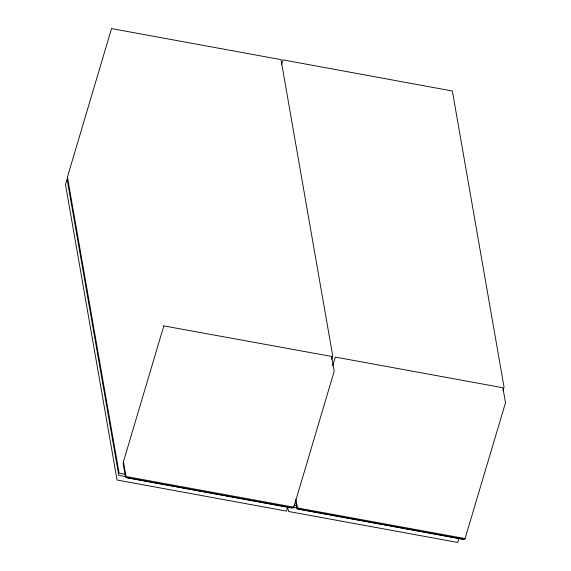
<?xml version="1.0" encoding="UTF-8"?>
<svg xmlns="http://www.w3.org/2000/svg" width="571" height="571" viewBox="0 0 571 571"><rect width="100%" height="100%" fill="white"/><g stroke="black" fill="none" stroke-linecap="round" stroke-linejoin="round"><path stroke-width="0.86" d="M67.756 177.852L67.192 179.815L118.754 475.265L125.891 476.671M281.539 64.309L283.016 59.898L452.36 90.989L504.036 387.088L503.03 390.578M287.912 506.556L286.399 511.102L117.055 480.011L65.458 184.376L66.971 179.744M331.687 359.223L332.7 355.733L281.025 59.641L111.531 28.586L67.428 177.003L119.103 473.102L125.384 474.351M332.608 365.783L335.363 357.089L502.844 387.738L505.542 402.584L465.065 538.574L297.484 507.933L295.835 499.197M291.917 507.284L291.603 507.919L126.591 477.727L126.427 477.22M459.255 537.903L457.735 542.45L288.541 511.488L287.627 506.969M463.252 538.639L462.945 539.274L297.934 509.075L297.762 508.575M465.037 538.275L464.594 539.431L296.963 508.761L295.514 500.867M123.557 462.232L123.115 463.438L125.627 477.406L293.251 508.083L293.694 506.87M294.101 505.221L296.727 505.706M292.866 507.226L297.227 508.026M163.806 325.891L123.443 461.739L126.048 476.521L293.78 507.191L334.206 371.229L331.601 356.447L163.806 325.891"/></g></svg>
